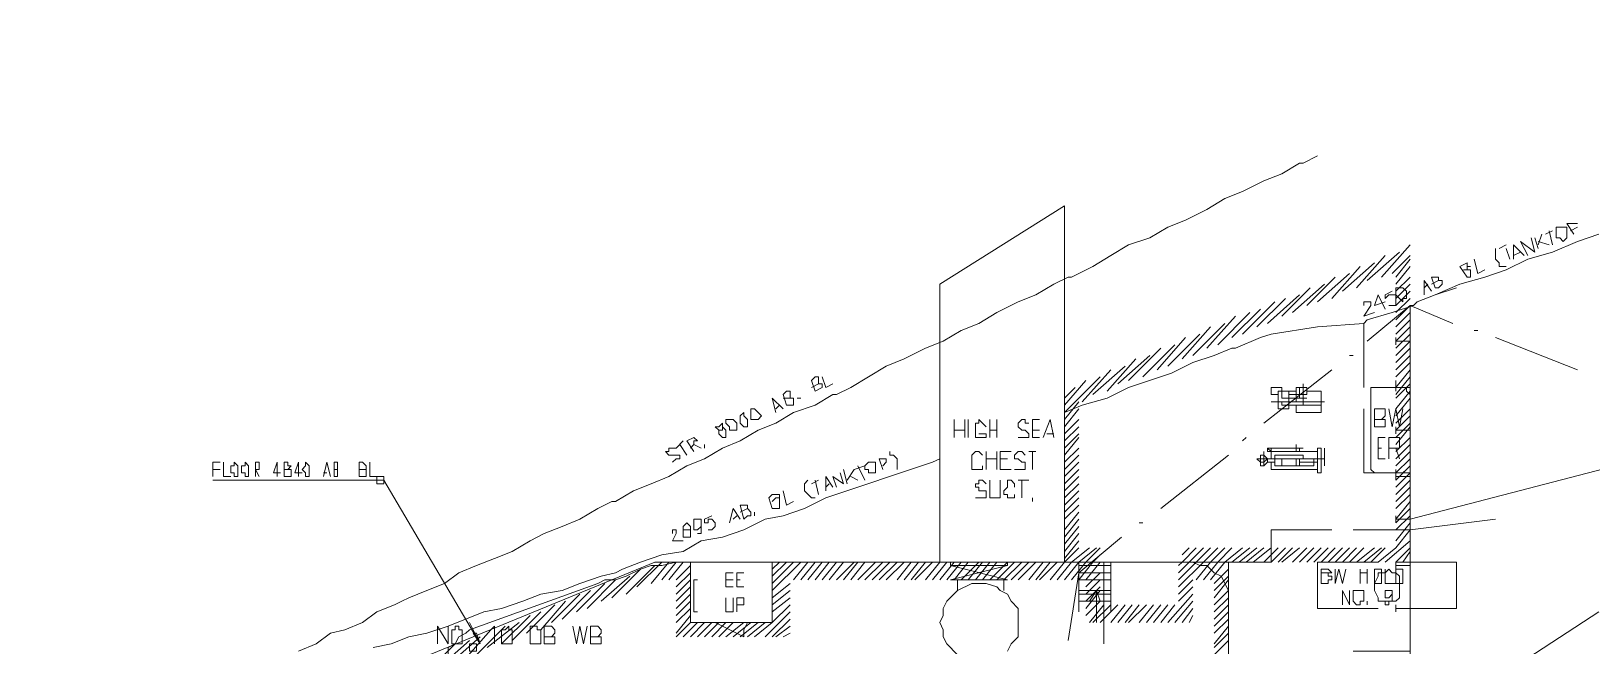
# Model space of a CAD drawing. Header units: millimetres. Extents: x -1005 to 294628, y -1154 to 182592.
# Drawn here: x 20002 to 50170, y 92467 to 104348 of the extents above; entities that cross this region are included whole.
import ezdxf

# ---------------------------------------------------------------- set-up
doc = ezdxf.new("R2010")
doc.units = ezdxf.units.MM
doc.layers.add('PDF_Geomertry', color=7, linetype='Continuous')

msp = doc.modelspace()

# ---------------------------------------------------------------- linework, layer by layer
at = {"layer": 'PDF_Geomertry', "lineweight": 5}
for points in [[(46657, 94912), (82954, 104348), (93974, 104348)], [(44866, 101937), (44591, 101800), (44522, 101800), (44177, 101593), (43833, 101455), (43420, 101249), (43075, 101111), (42731, 100904), (42318, 100698), (41973, 100560), (41629, 100353), (41216, 100216), (40871, 100009), (40527, 99802), (40114, 99596), (40045, 99596), (39769, 99458), (39425, 99251), (39081, 99114), (38667, 98907), (38323, 98700), (37979, 98563), (37634, 98356), (37290, 98218), (36877, 98012), (36532, 97874), (36188, 97667), (35844, 97461), (35568, 97323), (35499, 97323), (35155, 97116), (34741, 96978), (34397, 96772), (34053, 96634), (33708, 96427), (33364, 96290), (33020, 96083), (32675, 95945), (32331, 95739), (31987, 95601), (31642, 95463), (31298, 95257), (31229, 95257), (30953, 95119), (30609, 94912), (30265, 94774), (29920, 94637), (29645, 94499), (29300, 94292), (28956, 94155), (28612, 94017), (28267, 93879), (27992, 93672), (27647, 93535), (27303, 93397), (27165, 93328), (27028, 93259), (26683, 93121), (26408, 92915), (26063, 92777), (25788, 92708), (25512, 92502), (25168, 92364)], [(49274, 100422), (49412, 100491)], [(49343, 100491), (49412, 100216)], [(49825, 100422), (49687, 100629), (49825, 100629), (49894, 100629)], [(49894, 100560), (49756, 100491)], [(46106, 99596), (46657, 100216)], [(47483, 98700), (46657, 99045), (46726, 99045), (46795, 99114), (47139, 99251), (47621, 99458), (48103, 99596), (48517, 99733), (48930, 99940), (49412, 100078), (49894, 100284), (50307, 100422)], [(48379, 100147), (48517, 100216)], [(48654, 99940), (48654, 100216), (48861, 100009)], [(48930, 100009), (48792, 100284), (49068, 100078), (48999, 100353)], [(49068, 100353), (49136, 100147)], [(49205, 100422), (49136, 100216)], [(49136, 100284), (49343, 100216)], [(45348, 99320), (45968, 99871)], [(45624, 99389), (46175, 100009)], [(45830, 99527), (46450, 100078)], [(46313, 99665), (46657, 100009)], [(46381, 99596), (46657, 99940)], [(47759, 99733), (47828, 99733), (47828, 99596), (47759, 99596), (47621, 99802), (47759, 99871), (47759, 99802), (47828, 99802), (47759, 99802), (47759, 99733), (47690, 99733)], [(47897, 99940), (47966, 99665), (48103, 99733)], [(48310, 100147), (48310, 99940), (48379, 99871), (48379, 99802), (48517, 99802)], [(48517, 100147), (48585, 99940)], [(48654, 100009), (48792, 100078)], [(44660, 99045), (45211, 99596)], [(44866, 99114), (45486, 99665)], [(45142, 99182), (45693, 99802)], [(46381, 99458), (46657, 99802)], [(46381, 99320), (46657, 99596)], [(47208, 99527), (47277, 99527), (47277, 99458), (47208, 99389), (47139, 99389), (47070, 99596), (47208, 99596), (47208, 99527), (47070, 99458)], [(47552, 99389), (47139, 99251), (46795, 99114), (46726, 99045), (46313, 98907), (45830, 98769), (45762, 98700), (44866, 98631), (43971, 98494), (43764, 98425), (43282, 98218), (43213, 98218), (42869, 98080), (42456, 97943), (42042, 97736), (41216, 97461), (40803, 97254), (40320, 97116), (39976, 96978), (40665, 97667)], [(43902, 98700), (44522, 99251)], [(44177, 98838), (44728, 99389)], [(44384, 98907), (45004, 99458)], [(46175, 98976), (46037, 99251), (45968, 99045), (46175, 99114)], [(46313, 99320), (46175, 99251), (46175, 99182), (46244, 99251), (46381, 99251), (46381, 99045), (46244, 99045)], [(46381, 99182), (46657, 99458)], [(46381, 99045), (46657, 99320)], [(46932, 99251), (46932, 99527), (47070, 99320)], [(46932, 99389), (47001, 99458)], [(43213, 98425), (43764, 98976)], [(43420, 98494), (44040, 99114)], [(43695, 98631), (44246, 99182)], [(45762, 99045), (45762, 99114), (45899, 99114), (45899, 99045), (45762, 98838), (45968, 98907)], [(45830, 98356), (46657, 99045), (46657, 88025), (46657, 77005), (45830, 77693)], [(46381, 98907), (46657, 99182)], [(46381, 98769), (46657, 99045), (46657, 88025), (46657, 99045)], [(42456, 98080), (43075, 98700)], [(42731, 98218), (43282, 98838)], [(42938, 98287), (43558, 98907)], [(45762, 97461), (45762, 98700)], [(46381, 98631), (46657, 98907)], [(46381, 98494), (46657, 98769)], [(41767, 97805), (42318, 98425)], [(41973, 97874), (42593, 98494)], [(42249, 98012), (42800, 98631)], [(46381, 98356), (46657, 98631)], [(46381, 98218), (46657, 98494)], [(46381, 98080), (46657, 98356)], [(47966, 98563), (47897, 98563)], [(49894, 97805), (48310, 98425)], [(41009, 97529), (41629, 98080)], [(41216, 97598), (41836, 98218)], [(41491, 97667), (42111, 98287)], [(45555, 98080), (45486, 98080)], [(46381, 97943), (46657, 98218)], [(46381, 97805), (46657, 98080)], [(40320, 97185), (40871, 97805)], [(40527, 97323), (41147, 97874)], [(40803, 97392), (41354, 98012)], [(45142, 97805), (43833, 96772)], [(46381, 97667), (46657, 97943)], [(46381, 97461), (46657, 97805)], [(35224, 97529), (35293, 97529), (35293, 97461), (35155, 97392), (35086, 97598), (35155, 97667), (35224, 97667), (35224, 97529), (35086, 97461)], [(35293, 97667), (35361, 97461), (35499, 97529)], [(39976, 97116), (40389, 97598)], [(39976, 97254), (40183, 97461)], [(44453, 97461), (44660, 97461)], [(44522, 97323), (44522, 97461)], [(44591, 97461), (44591, 97323), (44591, 97461), (44591, 97323), (44591, 97461), (44591, 97323), (44591, 97461), (44591, 97323), (44591, 97529)], [(46381, 97323), (46657, 97667)], [(46381, 97254), (46657, 97529)], [(34397, 96978), (34328, 97254), (34535, 97047)], [(34673, 97254), (34741, 97254), (34741, 97116), (34604, 97116), (34535, 97323), (34604, 97392), (34673, 97392), (34673, 97254), (34535, 97254)], [(39976, 96841), (40252, 97185)], [(43971, 97185), (45004, 97185)], [(44453, 97392), (44315, 97392), (44315, 97116), (44453, 97116)], [(44935, 97116), (44935, 97392), (44660, 97392)], [(46381, 97047), (46657, 97392)], [(46381, 96910), (46657, 97254)], [(34397, 97047), (34466, 97116)], [(37841, 96841), (37841, 96496)], [(38048, 96841), (38048, 96496)], [(38116, 96841), (38116, 96496)], [(38461, 96703), (38323, 96841), (38323, 96772), (38254, 96772), (38254, 96496), (38461, 96496), (38461, 96565), (38323, 96565)], [(38530, 96841), (38530, 96496)], [(38667, 96841), (38667, 96496)], [(39287, 96772), (39218, 96772), (39218, 96841), (39150, 96841), (39081, 96772), (39081, 96703), (39150, 96634), (39218, 96634), (39287, 96565), (39287, 96496), (39081, 96496)], [(39494, 96496), (39356, 96496), (39356, 96841), (39494, 96841)], [(39563, 96496), (39701, 96841), (39769, 96496)], [(39976, 96703), (40252, 97047)], [(39976, 96565), (40252, 96841)], [(46381, 95532), (46657, 95808), (45762, 95808), (45762, 97047)], [(46106, 96841), (46175, 96841), (46175, 96703), (45968, 96703), (45968, 97047), (46175, 97047), (46175, 96910), (46106, 96841), (45968, 96841)], [(46244, 97047), (46313, 96703), (46381, 97047), (46450, 96703), (46519, 97047)], [(46381, 96772), (46657, 97047)], [(46381, 96634), (46657, 96910)], [(33364, 96703), (33364, 96772), (33295, 96703), (33226, 96703), (33295, 96634), (33295, 96565), (33364, 96496), (33433, 96496), (33433, 96634), (33364, 96703), (33364, 96634), (33295, 96634), (33295, 96565)], [(37841, 96634), (38048, 96634)], [(38530, 96634), (38667, 96634)], [(39356, 96634), (39494, 96634)], [(39632, 96565), (39769, 96565)], [(39976, 96427), (40252, 96703)], [(39976, 96290), (40252, 96565)], [(46381, 96496), (46657, 96772)], [(46381, 96359), (46657, 96703)], [(32606, 96427), (32469, 96290), (32331, 96290), (32331, 96221), (32262, 96221), (32331, 96152), (32538, 96152), (32538, 96083), (32469, 96083), (32400, 96014)], [(32538, 96359), (32675, 96152)], [(32813, 96221), (32675, 96427), (32813, 96496), (32882, 96427), (32813, 96427), (32813, 96359), (32744, 96290)], [(32813, 96359), (32951, 96290)], [(39976, 96152), (40252, 96496)], [(39976, 96014), (40252, 96290)], [(43489, 96496), (43420, 96427)], [(44453, 96359), (44453, 96221), (44453, 96290), (43971, 96290)], [(44522, 96290), (44522, 96221)], [(45004, 96290), (45004, 95945)], [(46175, 96083), (46037, 96083), (46037, 96496), (46175, 96496)], [(46037, 96290), (46106, 96290)], [(46244, 96083), (46244, 96496), (46450, 96496), (46450, 96290), (46244, 96290)], [(46381, 96221), (46657, 96496)], [(46381, 96083), (46657, 96359)], [(46381, 96290), (46450, 96083)], [(23515, 95739), (23515, 96014), (23653, 96014)], [(23722, 96014), (23722, 95739), (23859, 95739)], [(24341, 95739), (24341, 96014), (24410, 96014), (24410, 95876), (24341, 95876), (24410, 95739)], [(24755, 95739), (24755, 96014), (24686, 95808), (24823, 95808)], [(25168, 95739), (25168, 96014), (25099, 95808), (25237, 95808)], [(25650, 95739), (25719, 96014), (25788, 95739)], [(25925, 95876), (25925, 95739), (25857, 95739), (25857, 96014), (25925, 96014), (25925, 95876), (25857, 95876)], [(26408, 95876), (26477, 95876), (26477, 95739), (26339, 95739), (26339, 96014), (26408, 96014), (26477, 95945), (26477, 95876), (26339, 95876)], [(26545, 96014), (26545, 95739), (26683, 95739)], [(26614, 92433), (26959, 92502), (27303, 92639), (27647, 92708), (28061, 92846), (28749, 93121), (29094, 93190), (29507, 93328), (29851, 93466), (30265, 93535), (30609, 93672), (31022, 93810), (31298, 93879), (31435, 93948), (31780, 94086), (32193, 94223), (32606, 94292), (32951, 94499), (33364, 94568), (33777, 94706), (34191, 94912), (34535, 94981), (34948, 95119), (35361, 95325), (37428, 96014), (37565, 96083)], [(36119, 95945), (35912, 95876), (35775, 95670)], [(35981, 95945), (36119, 95670)], [(36463, 95876), (36395, 96083), (36532, 96083), (36532, 96014), (36463, 95945)], [(36601, 96221), (36601, 96152), (36670, 96152), (36739, 96083), (36739, 95876)], [(38392, 96152), (38323, 96221), (38254, 96221), (38185, 96152), (38185, 95876), (38392, 95876), (38392, 95945)], [(38461, 96221), (38461, 95876)], [(38461, 96083), (38667, 96083)], [(38667, 96221), (38667, 95876)], [(38943, 95876), (38736, 95876), (38736, 96221), (38943, 96221)], [(38736, 96083), (38874, 96083)], [(39218, 96152), (39150, 96221), (39081, 96221), (39012, 96152), (39012, 96083), (39081, 96083), (39150, 96014), (39218, 96014), (39218, 95876), (39012, 95876)], [(39287, 96221), (39425, 96221)], [(39356, 96221), (39356, 95876)], [(39976, 95876), (40252, 96152)], [(39976, 95739), (40252, 96014)], [(43144, 96152), (41836, 95119)], [(45004, 96083), (43695, 96083)], [(43833, 96221), (43833, 95945)], [(43902, 96083), (44040, 96083)], [(43902, 96014), (44040, 96014)], [(43971, 96083), (43971, 96221), (44866, 96221), (44866, 95876), (43971, 95876), (43971, 96014)], [(43971, 96221), (44453, 96221)], [(44591, 96083), (44591, 96152), (44040, 96152), (44040, 95945), (44591, 95945)], [(44797, 95945), (44522, 95945)], [(44797, 96083), (44797, 96014), (44866, 96014), (44797, 96014), (44866, 96014)], [(46381, 95945), (46657, 96221)], [(46381, 95808), (46657, 96083)], [(46381, 95670), (46657, 95945)], [(23515, 95876), (23653, 95876)], [(23515, 95670), (26821, 95670), (28680, 92502), (28474, 92915)], [(25650, 95808), (25719, 95808)], [(35017, 95670), (34948, 95601), (34948, 95463), (35086, 95325), (35155, 95325)], [(35086, 95601), (35224, 95670)], [(35155, 95670), (35224, 95394)], [(35361, 95463), (35361, 95739), (35499, 95532)], [(35568, 95532), (35499, 95739), (35706, 95601), (35637, 95808)], [(35706, 95876), (35775, 95601)], [(35844, 95739), (35981, 95670)], [(38461, 95601), (38392, 95670), (38323, 95670), (38323, 95601), (38254, 95601), (38254, 95532), (38323, 95532), (38323, 95463), (38461, 95463), (38461, 95325), (38254, 95325)], [(38530, 95670), (38530, 95325), (38736, 95325), (38736, 95670)], [(39012, 95532), (39012, 95601), (38943, 95670), (38874, 95670), (38874, 95532), (38805, 95463), (38805, 95394), (38874, 95394), (38874, 95325), (39012, 95325), (39012, 95394)], [(39081, 95670), (39287, 95670)], [(39150, 95670), (39150, 95325)], [(39976, 95601), (40252, 95876)], [(39976, 95463), (40252, 95739)], [(46381, 95394), (46657, 95670)], [(34397, 95325), (34466, 95325), (34466, 95119), (34328, 95119), (34259, 95325), (34328, 95394), (34466, 95394), (34466, 95325), (34397, 95325), (34328, 95257)], [(34535, 95463), (34604, 95188), (34741, 95257)], [(35361, 95532), (35430, 95601)], [(39976, 95325), (40252, 95601)], [(39976, 95188), (40252, 95463)], [(46381, 95257), (46657, 95532)], [(46381, 95119), (46657, 95394)], [(33502, 94843), (33571, 95119), (33708, 94912)], [(33846, 95119), (33915, 95050), (33915, 94981), (33846, 94981), (33777, 94912), (33708, 95188), (33846, 95188), (33846, 95119), (33708, 95050)], [(39976, 95050), (40252, 95325)], [(39976, 94912), (40252, 95188)], [(39976, 94706), (40252, 95050)], [(46381, 94912), (46657, 95257)], [(46381, 94843), (46657, 95119)], [(32951, 94843), (32951, 94774), (32882, 94706), (32813, 94706), (32813, 94912), (32951, 94912), (32951, 94637), (32882, 94637)], [(33157, 94981), (33020, 94912), (33020, 94843), (33088, 94843), (33088, 94912), (33157, 94912), (33226, 94843), (33226, 94774), (33157, 94706), (33088, 94706)], [(33571, 94912), (33640, 94981)], [(39976, 94568), (40252, 94912)], [(39976, 94430), (40252, 94774)], [(41491, 94843), (41422, 94843)], [(48310, 94912), (46657, 94706), (45555, 94706)], [(46381, 94706), (46657, 94981)], [(46381, 94499), (46657, 94843)], [(32400, 94637), (32400, 94706), (32469, 94706), (32469, 94637), (32400, 94499), (32606, 94499)], [(39976, 94292), (40252, 94637)], [(39976, 94155), (40252, 94499)], [(41078, 94568), (40252, 93879), (40045, 92570)], [(42593, 94086), (43971, 94086), (43971, 94706), (45142, 94706)], [(46657, 94706), (46381, 94361), (46037, 94086), (44866, 94086), (44866, 93190), (46037, 93190)], [(46175, 94086), (46657, 94499)], [(39701, 93741), (39976, 94086), (40252, 94361)], [(39838, 93741), (40114, 94086), (40458, 94361)], [(40114, 93741), (40389, 94086), (40665, 94361)], [(40596, 94361), (40252, 94086), (40252, 93121)], [(40871, 93741), (40252, 93741), (40527, 94086), (40665, 94223)], [(42180, 94017), (42249, 94086), (42524, 94361)], [(42180, 93879), (42387, 94086), (42662, 94361)], [(42180, 93741), (42524, 94086), (42800, 94361)], [(42180, 93604), (42662, 94086), (42938, 94361)], [(42249, 94223), (42387, 94361)], [(42524, 93741), (42800, 94086), (43075, 94361)], [(42662, 93741), (42938, 94086), (43213, 94361)], [(42800, 93741), (43075, 94086), (43420, 94361)], [(43213, 94086), (43558, 94361)], [(43351, 94086), (43695, 94361)], [(43489, 94086), (43833, 94361)], [(43626, 94086), (43971, 94361)], [(43833, 94086), (44109, 94361)], [(43971, 94086), (44246, 94361)], [(44109, 94086), (44384, 94361)], [(44177, 94086), (44522, 94361)], [(44384, 94086), (44660, 94361)], [(44522, 94086), (44797, 94361)], [(44660, 94086), (44935, 94361)], [(44797, 94086), (45073, 94361)], [(44935, 94086), (45211, 94361)], [(45073, 94086), (45348, 94361)], [(45211, 94086), (45486, 94361)], [(45348, 94086), (45624, 94361)], [(45486, 94086), (45762, 94361)], [(45624, 94086), (45968, 94361)], [(45762, 94086), (46106, 94361)], [(45899, 94086), (46175, 94361)], [(46381, 94086), (46657, 94361)], [(46519, 94086), (46657, 94292)], [(28061, 92295), (28061, 92433), (28198, 92502), (28267, 92639), (28405, 92708), (28474, 92777), (30953, 93672), (31091, 93741), (31298, 93741), (31504, 93810), (31780, 93948), (31987, 94017), (32193, 94017), (32469, 94086), (34328, 94086), (32469, 94086), (32193, 93741)], [(31229, 93397), (31780, 93948)], [(31504, 93466), (32055, 94017)], [(31711, 93604), (32193, 94086)], [(31987, 93672), (32331, 94086)], [(32331, 93741), (32606, 94086)], [(32469, 93741), (32744, 94017)], [(32469, 93604), (32744, 93879)], [(34328, 94086), (34328, 92915), (32744, 92915), (32744, 94086)], [(33571, 93604), (33433, 93604), (33433, 93879), (33571, 93879)], [(33777, 93604), (33640, 93604), (33640, 93879), (33777, 93879)], [(34328, 93948), (34466, 94086)], [(34328, 93810), (34604, 94086)], [(34328, 93672), (34741, 94086)], [(34328, 93535), (34879, 94086)], [(34741, 93741), (35017, 94086)], [(34879, 93741), (35155, 94086)], [(35017, 93741), (35293, 94086)], [(35155, 93741), (35430, 94086)], [(35293, 93741), (35568, 94086)], [(35430, 93741), (35706, 94086)], [(35568, 93741), (35912, 94086)], [(35706, 93741), (35981, 94086)], [(35844, 93741), (36119, 94086)], [(35981, 93741), (36326, 94086)], [(36119, 93741), (36463, 94086)], [(36257, 93741), (36601, 94086)], [(36395, 93741), (36739, 94086)], [(36532, 93741), (36877, 94086)], [(36739, 93741), (37014, 94086)], [(36877, 93741), (37152, 94086)], [(37014, 93741), (37290, 94086)], [(37083, 93741), (37428, 94086)], [(37290, 93741), (37565, 94086)], [(37428, 93741), (37703, 94086)], [(37565, 93741), (37841, 94086)], [(37703, 93741), (37979, 94086)], [(37772, 94017), (38874, 93741)], [(37772, 93741), (38874, 94017)], [(37841, 93741), (38116, 94086)], [(37979, 93741), (38323, 94086)], [(38116, 93741), (38392, 94086)], [(38254, 93741), (38530, 94086)], [(38392, 93741), (38667, 94086)], [(38530, 93741), (38874, 94086)], [(38667, 93741), (39012, 94086)], [(38805, 93535), (38805, 93741), (39150, 94086)], [(38943, 93741), (39287, 94086)], [(39081, 93741), (39425, 94086)], [(39287, 93741), (39563, 94086)], [(39425, 93741), (39701, 94086)], [(39494, 93741), (39838, 94086)], [(39976, 93741), (40252, 94086)], [(40871, 94017), (40252, 94017)], [(40871, 93879), (40252, 93879)], [(40389, 93741), (40665, 94086), (40665, 94086)], [(40389, 93604), (40665, 93879)], [(42456, 94086), (40527, 94086), (42456, 94086), (42593, 94017), (42731, 94017), (42869, 93879), (43007, 93810), (43144, 93535), (43144, 93328), (43144, 91400), (42869, 91124)], [(40734, 92502), (40734, 94086), (42111, 94086)], [(40871, 94086), (40871, 93121)], [(42869, 93672), (43144, 93948)], [(45073, 93879), (45073, 93810), (45142, 93810), (45142, 93741), (45073, 93741), (45073, 93672), (44935, 93672), (44935, 93948), (45073, 93948), (45142, 93879), (44935, 93879)], [(45211, 93948), (45211, 93672), (45279, 93948), (45348, 93672), (45417, 93948)], [(46588, 94086), (46657, 94086), (46657, 92502), (46657, 94086), (46657, 92364), (45555, 92364)], [(45693, 93948), (45693, 93672)], [(45693, 93879), (45830, 93879)], [(45830, 93948), (45830, 93672)], [(46175, 93948), (46175, 93672), (46381, 93672)], [(46450, 94086), (47552, 94086), (47552, 93190), (46450, 93190)], [(30265, 92984), (30816, 93535)], [(30540, 93121), (31091, 93672)], [(30747, 93190), (31298, 93741)], [(31022, 93328), (31573, 93810)], [(32469, 93466), (32744, 93741)], [(32469, 93328), (32744, 93604)], [(32882, 93121), (32813, 93121), (32813, 93741), (32882, 93741)], [(33433, 93741), (33571, 93741)], [(33640, 93741), (33708, 93741)], [(34328, 93397), (34673, 93672)], [(34328, 93259), (34673, 93535)], [(38874, 92364), (38943, 92502), (39081, 92639), (39081, 92777), (39081, 92915), (39081, 92915), (39081, 93190), (38943, 93328), (38874, 93466), (38736, 93535), (38667, 93604), (38461, 93672), (38185, 93672), (37910, 93535), (37703, 93328), (37634, 93190), (37634, 93053), (37565, 92915), (37634, 92777), (37634, 92639), (37703, 92502), (37910, 92295)], [(37910, 93535), (37910, 93741)], [(40871, 93535), (40252, 93535)], [(40389, 93466), (40665, 93741)], [(40389, 93328), (40665, 93604)], [(40596, 93535), (40665, 93328), (40389, 93053)], [(40389, 93190), (40665, 93535)], [(40596, 92915), (40596, 93535), (40458, 93328)], [(42180, 93466), (42456, 93741)], [(42180, 93328), (42456, 93604)], [(42869, 93535), (43144, 93810)], [(42869, 93397), (43144, 93741)], [(42869, 93259), (43144, 93535)], [(45348, 93259), (45348, 93535), (45486, 93259), (45486, 93535)], [(46313, 93466), (46244, 93397), (46175, 93397), (46175, 93535), (46313, 93535), (46313, 93328), (46244, 93328), (46244, 93259), (46175, 93259), (46175, 93328)], [(29576, 92708), (30127, 93259)], [(29851, 92777), (30333, 93328)], [(30058, 92915), (30609, 93466)], [(32469, 93190), (32744, 93466)], [(32469, 93053), (32744, 93328)], [(33433, 93397), (33433, 93121), (33571, 93121), (33571, 93397)], [(33640, 93121), (33640, 93397), (33777, 93397), (33777, 93259), (33640, 93259)], [(33984, 92639), (34328, 92915), (34673, 93259)], [(34328, 93121), (34673, 93397)], [(40871, 93466), (40252, 93466)], [(40871, 93328), (40252, 93328)], [(40458, 92915), (40734, 93259)], [(40527, 92915), (40871, 93259)], [(40665, 92915), (41009, 93259)], [(40871, 92915), (41147, 93259)], [(41009, 92915), (41285, 93259)], [(41147, 92915), (41422, 93259)], [(41216, 92915), (41560, 93259)], [(41422, 92915), (41698, 93259)], [(41560, 92915), (41836, 93259)], [(41698, 92915), (41973, 93259)], [(41836, 92915), (42111, 93259)], [(41973, 92915), (42456, 93466)], [(42111, 92915), (42456, 93328)], [(42869, 93121), (43144, 93397)], [(42869, 92984), (43144, 93259)], [(29094, 92502), (29645, 93053)], [(29300, 92570), (29851, 93121)], [(32469, 92915), (32744, 93190)], [(32469, 92708), (32744, 93053)], [(34191, 92639), (34673, 93121)], [(34328, 92639), (34673, 92984)], [(42249, 92915), (42456, 93190)], [(42387, 92915), (42456, 93053)], [(42869, 92846), (43144, 93121)], [(42869, 92708), (43144, 92984)], [(48930, 92226), (50307, 93121)], [(27854, 92502), (27854, 92846), (28061, 92502), (28061, 92846)], [(28130, 92157), (28680, 92639)], [(28405, 92226), (28887, 92777), (28956, 92846), (28956, 92502)], [(28612, 92295), (29163, 92846)], [(28818, 92433), (29438, 92915)], [(30058, 92639), (30127, 92639), (30127, 92502), (29920, 92502), (29920, 92846), (30058, 92846), (30127, 92777), (30127, 92708), (30058, 92639), (29920, 92639)], [(30471, 92846), (30540, 92502), (30609, 92846), (30678, 92502), (30747, 92846)], [(30953, 92639), (31022, 92639), (31022, 92502), (30816, 92502), (30816, 92846), (30953, 92846), (31022, 92777), (31022, 92708), (30953, 92639), (30816, 92639)], [(32469, 92639), (32744, 92915)], [(32606, 92639), (32882, 92915)], [(32744, 92639), (33020, 92915)], [(32882, 92639), (33157, 92915)], [(33020, 92639), (33295, 92915)], [(33157, 92639), (33433, 92915)], [(33226, 92915), (33777, 92639), (33777, 92777), (33846, 92915)], [(33295, 92639), (33571, 92915)], [(33433, 92639), (33777, 92915)], [(33571, 92639), (33915, 92915)], [(33708, 92639), (34053, 92915)], [(33846, 92639), (34191, 92915)], [(34397, 92639), (34673, 92846)], [(34535, 92639), (34673, 92708)], [(42869, 92502), (43144, 92846)], [(42869, 92433), (43144, 92708)], [(27647, 91951), (28198, 92502)], [(27854, 92019), (28474, 92570)], [(42869, 92295), (43144, 92570)]]:
    msp.add_lwpolyline(points, dxfattribs=at)
for points in [[(37565, 94086), (39976, 94086), (39976, 100973), (37565, 99458), (37565, 94086)], [(49550, 100560), (49481, 100560), (49481, 100353), (49550, 100353), (49619, 100284), (49687, 100353), (49687, 100560), (49550, 100560)], [(46450, 99389), (46381, 99389), (46381, 99251), (46519, 99114), (46519, 99182), (46588, 99182), (46588, 99320), (46519, 99389), (46450, 99389)], [(46657, 98356), (46381, 98356), (46381, 98425), (46381, 98287), (46381, 98356), (46657, 98356)], [(44177, 97392), (44177, 97461), (43971, 97461), (43971, 97323), (43971, 97461), (44177, 97461)], [(44453, 97323), (44660, 97323), (44660, 97461), (44453, 97461), (44453, 97323)], [(44522, 97461), (44522, 97323)], [(44522, 97461), (44522, 97323)], [(45968, 95808), (45899, 95876), (45899, 95945), (45899, 97323), (45899, 97392), (45899, 97461), (45968, 97461), (46519, 97461), (46588, 97461), (46588, 97392), (46657, 97323), (46657, 95945), (46588, 95876), (46519, 95808)], [(46657, 97461), (46381, 97461), (46381, 97598), (46381, 97392), (46381, 97461), (46657, 97461)], [(34810, 97254), (34879, 97254), (34810, 97254)], [(43971, 97323), (44109, 97323), (43971, 97323)], [(44109, 97047), (44315, 97047), (44315, 97392), (44109, 97392), (44109, 97047)], [(44109, 97185), (44109, 97254), (44109, 97185)], [(44177, 97254), (44315, 97254), (44315, 97392), (44177, 97392), (44177, 97254)], [(44177, 97185), (44315, 97185), (44315, 97116), (44177, 97116), (44177, 97185)], [(44315, 97254), (44453, 97254), (44453, 97323), (44315, 97323), (44315, 97254)], [(44315, 97185), (44453, 97185), (44453, 97254), (44315, 97254), (44315, 97185)], [(44453, 97254), (44660, 97254), (44453, 97254)], [(44522, 97254), (44591, 97254), (44591, 97323), (44522, 97323), (44522, 97254)], [(44591, 97116), (44591, 97254), (44591, 97116)], [(33502, 96841), (33433, 96841), (33433, 96772), (33502, 96703), (33502, 96634), (33640, 96634), (33640, 96772), (33571, 96841), (33502, 96841)], [(33708, 96910), (33708, 96772), (33777, 96703), (33846, 96703), (33846, 96841), (33777, 96910), (33777, 96978), (33708, 96910)], [(33915, 97047), (33915, 96841), (34053, 96841), (34122, 96910), (33984, 97047), (33915, 97047)], [(44177, 97047), (44246, 97047), (44177, 97047)], [(44453, 96978), (44935, 96978), (44935, 97116), (44453, 97116), (44453, 96978)], [(46657, 96634), (46381, 96634), (46381, 96703), (46381, 96565), (46381, 96634), (46657, 96634)], [(33020, 96359), (33020, 96290), (33020, 96359)], [(43902, 96290), (43902, 96221), (43971, 96221), (43971, 96290), (43902, 96290)], [(43902, 96290), (43971, 96221), (43971, 96290), (43902, 96290)], [(44591, 96290), (44384, 96290), (44591, 96290)], [(44935, 96290), (44866, 96290), (44866, 95808), (44935, 95808), (44935, 96290)], [(23928, 96014), (23928, 95945), (23859, 95945), (23859, 95808), (23928, 95808), (23928, 95739), (23997, 95739), (23997, 95945), (23928, 96014)], [(24135, 96014), (24135, 95945), (24066, 95945), (24066, 95808), (24135, 95808), (24135, 95739), (24204, 95739), (24204, 95945), (24135, 96014)], [(24892, 96014), (24892, 95876), (25030, 95876), (25030, 95739), (24892, 95739), (24892, 95876), (24961, 95876), (25030, 95945), (24961, 95945), (24961, 96014), (24892, 96014)], [(25306, 96014), (25306, 95945), (25237, 95876), (25306, 95808), (25306, 95739), (25375, 95739), (25375, 95945), (25306, 96014)], [(36188, 96014), (36119, 95945), (36119, 95876), (36188, 95876), (36188, 95808), (36326, 95808), (36326, 96014), (36188, 96014)], [(43695, 96083), (43764, 96014), (43764, 95945), (43833, 95945), (43902, 96014), (43902, 96083), (43833, 96152), (43764, 96152), (43764, 96083), (43695, 96083)], [(43764, 96083), (43764, 96014), (43833, 96014), (43833, 96083), (43764, 96083)], [(43764, 96083), (43764, 96014), (43833, 96014), (43902, 96083), (43764, 96083)], [(44453, 96083), (44177, 96083), (44177, 95945), (44453, 95945), (44453, 96083)], [(44797, 96083), (44522, 96083), (44522, 95945), (44797, 95945), (44797, 96083)], [(44522, 96083), (44522, 95945), (44797, 95945), (44797, 96083)], [(44522, 96083), (44797, 96083)], [(44522, 96083), (44797, 96083)], [(44522, 96014), (44797, 96014)], [(44522, 96014), (44797, 96014)], [(44797, 96083), (44797, 96014), (44797, 96083)], [(26683, 95739), (26683, 95601), (26821, 95601), (26821, 95739), (26683, 95739)], [(46657, 95808), (46381, 95808), (46381, 95876), (46381, 95670), (46381, 95739), (46657, 95739), (46657, 95808)], [(33984, 95050), (33984, 94981), (33984, 95050)], [(39356, 95325), (39356, 95257), (39356, 95325)], [(32606, 94774), (32606, 94706), (32744, 94706), (32744, 94568), (32606, 94568), (32606, 94706), (32744, 94706), (32744, 94774), (32675, 94843), (32606, 94774)], [(46657, 94912), (46381, 94912), (46381, 94981), (46381, 94843), (46381, 94912), (46657, 94912)], [(43144, 94086), (32055, 94086), (20002, 89127), (20002, 86992), (32055, 82033), (40734, 82033), (40734, 82859), (43144, 82859), (43144, 94086)], [(43144, 94086), (32055, 94086), (20002, 89127), (20002, 86992), (32055, 82033), (40734, 82033), (40734, 82859), (43144, 82859), (43144, 94086)], [(34879, 94086), (34810, 94086)], [(35361, 94086), (35293, 94086)], [(39150, 94086), (35775, 94086)], [(37772, 94086), (38874, 94086), (38874, 94017), (37772, 94017), (37772, 94086)], [(39632, 94086), (39563, 94086)], [(40114, 94086), (40045, 94086)], [(46037, 93948), (45968, 93948), (45968, 93672), (46106, 93672), (46106, 93948), (46037, 93948)], [(45968, 93535), (46037, 93397), (46037, 93328), (46381, 93328), (46450, 93397), (46450, 93810), (46381, 93879), (46313, 93879), (46244, 93948), (46175, 93879), (46037, 93879), (46037, 93810), (45968, 93672), (45968, 93535)], [(46657, 94086), (46381, 94086), (46381, 93948), (46381, 94017), (46657, 94017), (46657, 94086)], [(46381, 93672), (46381, 93948), (46519, 93948), (46519, 93672), (46381, 93672)], [(37772, 93741), (38874, 93741), (37772, 93741)], [(45624, 93535), (45555, 93535), (45555, 93328), (45624, 93259), (45693, 93259), (45693, 93328), (45762, 93328), (45762, 93535), (45624, 93535)], [(45830, 93328), (45830, 93259), (45830, 93328)], [(46657, 93190), (46381, 93190), (46381, 93259), (46381, 93121), (46381, 93190), (46657, 93190)], [(28198, 92846), (28198, 92777), (28130, 92777), (28130, 92502), (28336, 92502), (28336, 92777), (28267, 92777), (28267, 92846), (28198, 92846)], [(28543, 92708), (28612, 92708), (28680, 92502), (28543, 92708)], [(29232, 92846), (29163, 92777), (29094, 92777), (29094, 92502), (29300, 92502), (29300, 92777), (29232, 92777), (29232, 92846)], [(29645, 92502), (29645, 92846), (29782, 92846), (29782, 92777), (29851, 92777), (29851, 92502), (29645, 92502)], [(28474, 92502), (28474, 92364), (28612, 92364), (28612, 92502), (28474, 92502)]]:
    msp.add_lwpolyline(points, close=True, dxfattribs=at)

doc.saveas('drawing.dxf')
